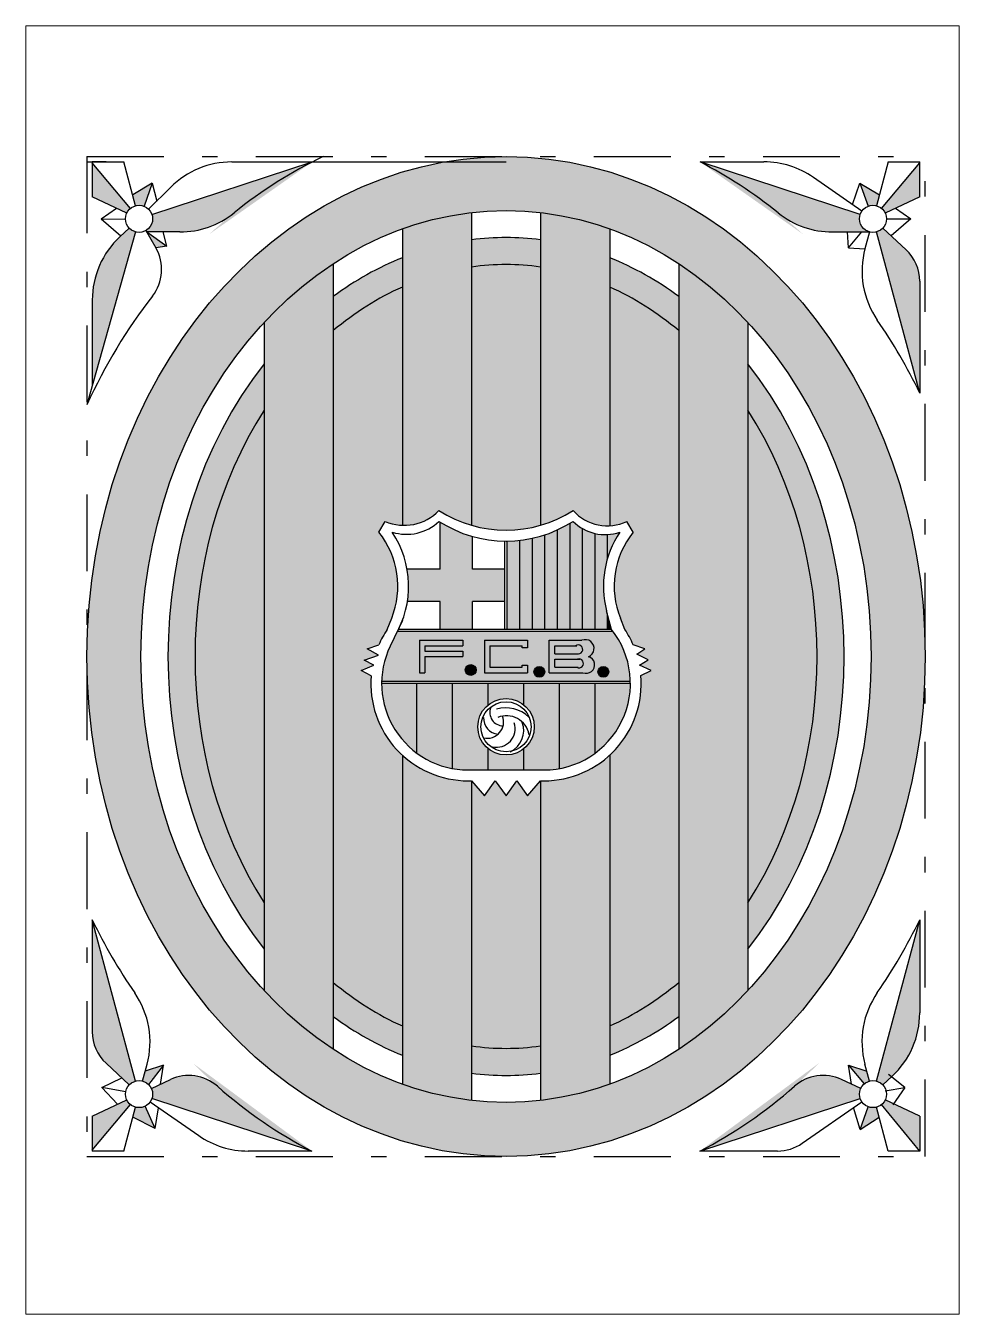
# Paper-space layout 'Layout1' of a CAD drawing. Extents: x 0.4 to 7.6, y 0.2 to 10.2.
# The model-space entities are those that its viewports show. They can reach past a viewport. Long polylines and large blocks are cut down to what shows.
import ezdxf

# ---------------------------------------------------------------- set-up
doc = ezdxf.new("R2010")
doc.units = 0
doc.header["$MEASUREMENT"] = 0
doc.linetypes.add('TRAZO_Y_PUNTO', pattern=[1, 0.5, -0.25, 0, -0.25])
doc.layers.get('0').update_dxf_attribs({"linetype": 'CONTINUOUS'})

msp = doc.modelspace()

# ---------------------------------------------------------------- hatches: boundary and pattern name
h = msp.add_hatch(color=25)
edge = h.paths.add_edge_path()
edge.add_ellipse((4.375, 5.625), major_axis=(0, 4.125), ratio=0.8181818181818182, start_angle=16.49377145818619, end_angle=28.241253245504424, ccw=False)
edge.add_ellipse((4.375, 5.625), major_axis=(0, 4.125), ratio=0.8181818181818182, start_angle=5.430429446421726, end_angle=16.49377145818619, ccw=False)
edge.add_ellipse((4.375, 5.625), major_axis=(0, 4.125), ratio=0.8181818181818182, start_angle=0, end_angle=5.430429446421726, ccw=False)
edge.add_line((4.375, 9.75), (4.375, 10.25))
edge.add_ellipse((4.375, 5.625), major_axis=(0, 4.625), ratio=0.8378378378378378, start_angle=0, end_angle=90)
edge.add_line((0.5000000000000001, 5.625), (1, 5.625))
edge.add_ellipse((4.375, 5.625), major_axis=(0, 4.125), ratio=0.8181818181818182, start_angle=41.48770066950311, end_angle=90, ccw=False)
edge.add_ellipse((4.375, 5.625), major_axis=(0, 4.125), ratio=0.8181818181818182, start_angle=28.241253245504424, end_angle=41.48770066950311, ccw=False)
h = msp.add_hatch(color=25)
edge = h.paths.add_edge_path()
edge.add_ellipse((4.375, 5.625), major_axis=(0, 4.625), ratio=0.8378378378378378, start_angle=270, end_angle=360)
edge.add_line((4.374999999999999, 10.25), (4.374999999999999, 9.75))
edge.add_ellipse((4.375, 5.625), major_axis=(0, 4.125), ratio=0.8181818181818182, start_angle=354.56957055357833, end_angle=360, ccw=False)
edge.add_ellipse((4.375, 5.625), major_axis=(0, 4.125), ratio=0.8181818181818182, start_angle=343.50622854181387, end_angle=354.56957055357833, ccw=False)
edge.add_ellipse((4.375, 5.625), major_axis=(0, 4.125), ratio=0.8181818181818182, start_angle=331.7587467544956, end_angle=343.50622854181387, ccw=False)
edge.add_ellipse((4.375, 5.625), major_axis=(0, 4.125), ratio=0.8181818181818182, start_angle=318.51229933049694, end_angle=331.7587467544956, ccw=False)
edge.add_ellipse((4.375, 5.625), major_axis=(0, 4.125), ratio=0.8181818181818182, start_angle=270, end_angle=318.51229933049694, ccw=False)
edge.add_line((7.749999999999999, 5.624999999999999), (8.25, 5.624999999999999))
for color, points in [(25, [(0.55, 10.19032258064516), (0.5500000000000002, 9.875922643413869), (0.8696067016269089, 9.72659920057633, -0.1095178116824305), (0.9025785207776086, 9.769503055845478)]), (25, [(8.2, 10.19032258064516), (7.847404802392394, 9.769483151242536, -0.1095178116832376), (7.880376621543395, 9.72657929597313), (8.2, 9.87591053039205)]), (25, [(1.102563053768196, 10.00258041297327), (0.9234922425046754, 9.895894979990148), (0.9505930899631596, 9.79445266107426, -0.1625330876784795), (1.02961989111743, 9.789610982308501)]), (25, [(7.826491080665646, 9.895875075386996), (7.647420269402875, 10.00256050836992), (7.724374801650768, 9.791129668693394, -0.1537251107334213), (7.799390233207151, 9.794432756471066)]), (25, [(0.9490736251722257, 9.553339539507533, -0.1373797343147735), (0.8914830252580204, 9.58838864735282), (0.8040841705894992, 9.506799259721024, 0.2078588933072304), (0.5499999999999999, 8.922012198305465), (0.55, 8.131654716676143)]), (25, [(1.052968834870614, 9.55204095319346), (1.137926049800001, 9.404638633977168), (1.238494571327037, 9.419912756788388)]), (25, [(8.072958871260836, 9.388163518223955), (7.858500018857693, 9.588368443826303, -0.1402401674130299), (7.799556239653753, 9.552947897498631), (8.2, 8.06225230408542), (8.2, 9.095770880491731, 0.2078580401033039)]), (1, [(4.365, 6.433714140363453), (4.065, 6.433714140363454), (4.065, 6.735195095287521, -0.07213767411446004), (3.765, 6.868622752374457), (3.765, 6.433714140363453), (3.460894926979882, 6.433714140363453, -0.08392432069317256), (3.463840990203964, 6.133714140363453), (3.765, 6.133714140363453), (3.765000000000001, 5.874999999999999), (4.065, 5.874999999999999), (4.065000000000001, 6.133714140363452), (4.365, 6.133714140363453)]), (1, [(4.847800000000001, 6.794677434643447, -0.02716357219998277), (4.732100000000001, 6.749558045729196), (4.732100000000002, 5.875), (4.847800000000001, 5.875)]), (1, [(5.079200000000002, 6.810234814853994, -0.063377049393176), (4.994999999999998, 6.875, -0.0081098406675597), (4.963500000000002, 6.855397225841547), (4.963500000000001, 5.875), (5.079200000000002, 5.875000000000001)]), (1, [(4.616400000000001, 6.718148741918506, -0.0256384535404622), (4.5007, 6.699312607767391), (4.5007, 5.874999999999999), (4.616400000000001, 5.875)]), (1, [(5.310600000000003, 6.753143179624304, -0.06938514154408727), (5.194900000000002, 6.763963721183536), (5.194900000000002, 5.874999999999999), (5.310600000000003, 5.875), (5.310600000000004, 6.023219008704042), (5.304481040761338, 6.046533937736831, -0.1355364758776534), (5.310600000000004, 6.525624499999514)]), (2, [(5.310600000000004, 6.023219008704043), (5.310600000000002, 5.874999999999999), (5.349499799839839, 5.875000000000001)]), (5, [(3.975, 5.675000000000001), (3.624999999999999, 5.675000000000001), (3.624999999999999, 5.725000000000001), (3.975000000000001, 5.725000000000001), (3.974999999999999, 5.775), (3.574999999999999, 5.775), (3.575, 5.475), (3.625, 5.474999999999999), (3.624999999999999, 5.625000000000001), (3.975, 5.625000000000001)]), (5, [(4.574999999999999, 5.775), (4.175, 5.775), (4.175, 5.475), (4.575, 5.475), (4.575, 5.544999999999998), (4.525, 5.544999999999999), (4.525, 5.524999999999999), (4.225, 5.524999999999999), (4.225, 5.725000000000001), (4.525, 5.725000000000001), (4.525, 5.705000000000002), (4.574999999999999, 5.704999999999999)]), (5, [(3.998348496941117, 5.500013587697651, 1), (4.098348496941116, 5.500013587697651, 1)]), (5, [(4.633004819462951, 5.482845284506531, 1), (4.733004819462951, 5.482845284506531, 1)]), (5, [(5.224778944716502, 5.482845284506531, 1), (5.324778944716502, 5.482845284506531, 1)]), (5, [(3.550000000000001, 5.374999999999999), (3.225000000000001, 5.375, 0.2381249095803421), (3.55, 4.731280340520813)]), (242, [(3.880000000000001, 5.375), (3.550000000000001, 5.375000000000001), (3.55, 4.731280340520814, 0.1138516138900639), (3.88, 4.588250357483399)]), (5, [(4.210000000000001, 5.375), (3.880000000000002, 5.375), (3.88, 4.588250357483399, 0.04559589716496069), (4.025, 4.575), (4.21, 4.575000000000001), (4.210000000000001, 4.772513595662728, -0.2254718746734007), (4.113799418183197, 4.975, -0.2254718746734007), (4.210000000000001, 5.177486404337271)]), (242, [(4.540000000000001, 5.375), (4.210000000000002, 5.375), (4.210000000000001, 5.177486404337271, -0.3558434998759569), (4.540000000000001, 5.177486404337269)]), (5, [(4.870000000000001, 5.375), (4.540000000000001, 5.375), (4.540000000000001, 5.177486404337269, -0.225471874673398), (4.636200581816803, 4.975, -0.225471874673398), (4.540000000000001, 4.77251359566273), (4.54, 4.574999999999999), (4.725000000000003, 4.575, 0.04559589716495958), (4.87, 4.588250357483399)]), (242, [(5.200000000000002, 5.374999999999999), (4.870000000000002, 5.375), (4.87, 4.588250357483399, 0.1138516138900639), (5.2, 4.731280340520814)]), (5, [(5.524999999999999, 5.375), (5.200000000000001, 5.374999999999999), (5.2, 4.731280340520814, 0.2381249095803418)]), (242, [(4.540000000000001, 4.77251359566273, -0.3558434998759569), (4.210000000000001, 4.772513595662728), (4.21, 4.575), (4.54, 4.575)]), (25, [(0.5499999999999999, 3.187747695914587), (0.5500000000000002, 2.154229119508436, 0.2078580401034898), (0.6770411287393684, 1.861836481776017), (0.8914999811425255, 1.661631556173933, -0.1402401674128198), (0.9504437603464575, 1.697052102501426)]), (25, [(8.2, 2.327987801694866), (8.199999999999998, 3.19032554521744), (7.799523063392462, 1.697045578838562, -0.1403462685440103), (7.858516974741892, 1.661611352647274), (7.945915829411058, 1.74320074027983, 0.2078588933069808)]), (25, [(7.541895413237247, 1.845157087426514), (7.686866513569493, 1.672127064449314, -0.1095178116832346), (7.734881082754739, 1.697076669677846), (7.710050410651749, 1.790021399993978)]), (25, [(0.9025951976076099, 1.480516848757465, -0.1095178116832802), (0.8696233784565984, 1.523420704026889), (0.55, 1.37408946960797), (0.55, 1.059677419354839)]), (25, [(7.799406910036842, 1.45554733892574, -0.1537251107342366), (7.724391478480085, 1.458850426703556), (7.647940229302975, 1.248802345900342), (7.823615032686476, 1.364932899582429)]), (25, [(8.2, 1.374077356586533), (7.880393298373246, 1.523400799424, -0.1095178116839521), (7.847421479222096, 1.480496944154274), (8.2, 1.059677419354841)])]:
    msp.add_hatch(color=color).paths.add_polyline_path(points)
h = msp.add_hatch(color=25)
edge = h.paths.add_edge_path()
edge.add_ellipse((4.375, 5.625), major_axis=(0.005387442777276874, 5.015394835815847), ratio=0.8724716828599531, start_angle=384.2437887957342, end_angle=395.14297604930897, ccw=False)
edge.add_line((2.583125384435256, 10.2), (1.101598762254844, 9.712741257636697))
edge.add_arc((0.9828560036042062, 9.673687995698206), 0.125, 0, 18.205499255972825, ccw=False)
edge.add_arc((0.9828560036042062, 9.673687995698206), 0.125, -60.04245106946962, 0, ccw=False)
edge.add_line((1.045275780495623, 9.565388543008796), (1.052968834870613, 9.552040953193464))
edge.add_line((1.052968834870613, 9.552040953193464), (1.358944463019401, 9.552040953193462))
edge.add_arc((1.358944463019412, 10.35204095319346), 0.8000000000000007, 269.9999999999992, 308.8359493337002)
h = msp.add_hatch(color=25)
edge = h.paths.add_edge_path()
edge.add_ellipse((4.375, 5.625), major_axis=(0.005387442777276874, 5.015394835815847), ratio=0.8724716828599531, start_angle=324.9661222994188, end_angle=335.86360554173336, ccw=False)
edge.add_arc((7.393160908707938, 10.35204095319346), 0.7999999999999996, 231.1542589943299, 270.0000000000475)
edge.add_line((7.393160908708602, 9.552040953193462), (7.734633991867082, 9.552040953193462))
edge.add_line((7.734633991867082, 9.552040953193462), (7.734864405925047, 9.552903425718961))
edge.add_arc((7.767127319566093, 9.673668091095015), 0.125, 180, 255.0424510691738, ccw=False)
edge.add_arc((7.767127319566093, 9.673668091095013), 0.125, 161.7687062863936, 179.9999999999992, ccw=False)
edge.add_line((7.648402154656953, 9.712774806851998), (6.169221653677092, 10.2))
h = msp.add_hatch(color=1)
edge = h.paths.add_edge_path()
edge.add_ellipse((4.375, 5.625), major_axis=(0, 4.125), ratio=0.8181818181818182, start_angle=28.24125324550446, end_angle=41.4877006695031)
edge.add_line((2.139200000000001, 8.715029019321163), (2.139200000000001, 2.534970980678835))
edge.add_ellipse((4.375, 5.625), major_axis=(0, 4.125), ratio=0.8181818181818182, start_angle=138.5122993304969, end_angle=151.7587467544955)
edge.add_line((2.778, 1.991027687855602), (2.778, 9.258972312144397))
edge = h.paths.add_edge_path()
edge.add_ellipse((4.375, 5.625), major_axis=(0, 4.125), ratio=0.8181818181818182, start_angle=5.430429446421661, end_angle=16.49377145818617)
edge.add_line((3.4168, 9.580258741922652), (3.4168, 6.838730131005805))
edge.add_arc((3.434047607413243, 7.28373839452202), 0.4453423790289871, 267.7804440663797, 316.1112165041201)
edge.add_arc((4.375000000000052, 7.945938791900781), 1.152007872203001, 237.4394387742175, 253.9035544041821)
edge.add_line((4.0556, 6.839093826416612), (4.0556, 9.73148635582992))
edge = h.paths.add_edge_path()
edge.add_ellipse((4.375, 5.625), major_axis=(0, 4.125), ratio=0.8181818181818182, start_angle=343.5062285418138, end_angle=354.5695705535783)
edge.add_line((4.6944, 9.73148635582992), (4.6944, 6.839093826416582))
edge.add_arc((4.375000000000054, 7.945938791900783), 1.152007872203002, 286.0964455958124, 302.5605612257785)
edge.add_arc((5.310576234266605, 7.256977750745994), 0.423201856741745, 221.7818363760645, 273.0644111646424)
edge.add_line((5.333199999999999, 6.834381043738354), (5.3332, 9.580258741922654))
edge = h.paths.add_edge_path()
edge.add_ellipse((4.375, 5.625), major_axis=(0, 4.125), ratio=0.8181818181818182, start_angle=318.5122993304969, end_angle=331.7587467544956)
edge.add_line((5.972, 9.258972312144397), (5.972, 1.991027687855603))
edge.add_ellipse((4.375, 5.625), major_axis=(0, 4.125), ratio=0.8181818181818182, start_angle=208.2412532455045, end_angle=221.4877006695031)
edge.add_line((6.610799999999999, 2.534970980678835), (6.610799999999999, 8.715029019321163))
edge = h.paths.add_edge_path()
edge.add_arc((4.725, 5.375), 0.9000000000000001, 270, 312.5145782749692, ccw=False)
edge.add_line((4.725, 4.475), (4.694400000000001, 4.474999999999999))
edge.add_line((4.694400000000001, 4.474999999999999), (4.6944, 1.518513644170081))
edge.add_ellipse((4.375, 5.625), major_axis=(0, 4.125), ratio=0.8181818181818182, start_angle=185.4304294464216, end_angle=196.4937714581862)
edge.add_line((5.3332, 1.669741258077348), (5.3332, 4.711605125132851))
edge = h.paths.add_edge_path()
edge.add_line((4.055600000000001, 4.474999999999999), (4.024999999999975, 4.475))
edge.add_arc((4.025, 5.375), 0.9000000000000001, 227.4854217250308, 269.99999999999835, ccw=False)
edge.add_line((3.4168, 4.711605125132851), (3.4168, 1.669741258077349))
edge.add_ellipse((4.375, 5.625), major_axis=(0, 4.125), ratio=0.8181818181818182, start_angle=163.5062285418139, end_angle=174.5695705535784)
edge.add_line((4.055600000000001, 1.518513644170082), (4.055600000000001, 4.474999999999999))
h = msp.add_hatch(color=25)
edge = h.paths.add_edge_path()
edge.add_ellipse((4.375, 5.625), major_axis=(0, 3.875), ratio=0.8064516129032258, start_angle=360, end_angle=365.8663311741338)
edge.add_line((4.0556, 9.479706816978952), (4.0556, 9.227560228619607))
edge.add_ellipse((4.375, 5.625), major_axis=(0, 3.625), ratio=0.7931034482758621, start_angle=360, end_angle=366.37847895872864, ccw=False)
edge.add_line((4.375, 9.25), (4.375, 9.5))
h = msp.add_hatch(color=25)
edge = h.paths.add_edge_path()
edge.add_ellipse((4.375, 5.625), major_axis=(0, 3.875), ratio=0.8064516129032258, start_angle=354.1336688258662, end_angle=360)
edge.add_line((4.374999999999999, 9.5), (4.374999999999999, 9.25))
edge.add_ellipse((4.375, 5.625), major_axis=(0, 3.625), ratio=0.7931034482758621, start_angle=353.62152104127136, end_angle=360, ccw=False)
edge.add_line((4.694400000000001, 9.227560228619607), (4.6944, 9.47970681697895))
h = msp.add_hatch(color=25)
edge = h.paths.add_edge_path()
edge.add_ellipse((4.375, 5.625), major_axis=(0, 3.875), ratio=0.8064516129032258, start_angle=377.8558943451046, end_angle=390.7331284779593)
edge.add_line((2.778, 8.955783109360318), (2.778, 8.639300088045973))
edge.add_ellipse((4.375, 5.625), major_axis=(0, 3.625), ratio=0.7931034482758621, start_angle=379.4684022774853, end_angle=393.74366252086827, ccw=False)
edge.add_line((3.4168, 9.042742209044711), (3.4168, 9.313344046286355))
h = msp.add_hatch(color=25)
edge = h.paths.add_edge_path()
edge.add_ellipse((4.375, 5.625), major_axis=(0, 3.875), ratio=0.8064516129032258, start_angle=329.2668715220407, end_angle=342.1441056548953)
edge.add_line((5.333199999999999, 9.313344046286353), (5.333199999999999, 9.042742209044711))
edge.add_ellipse((4.375, 5.625), major_axis=(0, 3.625), ratio=0.7931034482758621, start_angle=326.25633747913173, end_angle=340.5315977225147, ccw=False)
edge.add_line((5.972, 8.639300088045971), (5.971999999999999, 8.955783109360318))
h = msp.add_hatch(color=2)
edge = h.paths.add_edge_path()
edge.add_ellipse((4.375, 5.625), major_axis=(0, 3.625), ratio=0.7931034482758621, start_angle=411.0476954462221, end_angle=488.9523045537779)
edge.add_line((2.139200000000001, 3.346059491615424), (2.139200000000001, 7.903940508384578))
edge = h.paths.add_edge_path()
edge.add_ellipse((4.375, 5.625), major_axis=(0, 3.625), ratio=0.7931034482758621, start_angle=379.4684022774854, end_angle=393.7436625208683)
edge.add_line((2.778, 8.639300088045973), (2.778, 2.610699911954029))
edge.add_ellipse((4.375, 5.625), major_axis=(0, 3.625), ratio=0.7931034482758621, start_angle=506.2563374791317, end_angle=520.5315977225147)
edge.add_line((3.4168, 2.207257790955289), (3.4168, 4.711605125132851))
edge.add_arc((4.025, 5.375), 0.9000000000000004, 175.4003554424329, 227.4854217250308, ccw=False)
edge.add_line((3.127898561633856, 5.447173466602318), (3.034328911344787, 5.494999999999998))
edge.add_line((3.034328911344787, 5.494999999999998), (3.153440252541258, 5.544283110903357))
edge.add_line((3.153440252541258, 5.544283110903357), (3.064343210557437, 5.591601628416877))
edge.add_line((3.064343210557437, 5.591601628416877), (3.195261310217035, 5.637100212499573))
edge.add_line((3.195261310217035, 5.637100212499573), (3.091617803857417, 5.695338385778506))
edge.add_line((3.091617803857417, 5.695338385778506), (3.198618036457567, 5.731500841979024))
edge.add_arc((4.025000000000001, 5.375), 0.9000000000000009, 146.2510114041115, 156.6646523735263, ccw=False)
edge.add_line((3.276668522645212, 5.875), (3.317886126150345, 5.978149526573842))
edge.add_arc((2.575, 6.275), 0.8, 338.2188041492808, 398.6821874534903)
edge.add_line((3.199499799839833, 6.775000000000009), (3.25723482675879, 6.875))
edge.add_arc((3.434047607413243, 7.28373839452202), 0.4453423790289872, 246.6075705932198, 267.7804440663797)
edge.add_line((3.4168, 6.838730131005805), (3.416800000000001, 9.042742209044711))
edge = h.paths.add_edge_path()
edge.add_ellipse((4.375, 5.625), major_axis=(0, 3.625), ratio=0.7931034482758621, start_angle=353.6215210412714, end_angle=366.3784789587286)
edge.add_line((4.0556, 9.227560228619607), (4.0556, 6.839093826416612))
edge.add_arc((4.375000000000051, 7.945938791900782), 1.152007872203001, 253.9035544041822, 286.0964455958126)
edge.add_line((4.6944, 6.839093826416582), (4.694400000000001, 9.227560228619607))
edge = h.paths.add_edge_path()
edge.add_ellipse((4.375, 5.625), major_axis=(0, 3.625), ratio=0.7931034482758621, start_angle=326.2563374791317, end_angle=340.5315977225147)
edge.add_line((5.333199999999999, 9.042742209044713), (5.333199999999999, 6.834381043738354))
edge.add_arc((5.310576234266606, 7.256977750745994), 0.4232018567417453, 273.0644111646423, 295.4993765266028)
edge.add_line((5.49276517324121, 6.875), (5.550500200160167, 6.775000000000009))
edge.add_arc((6.175, 6.275), 0.8000000000000002, 141.3178125465097, 201.7811958507189)
edge.add_line((5.432113873849653, 5.978149526573847), (5.473331477354787, 5.875000000000002))
edge.add_arc((4.725000000000001, 5.374999999999996), 0.9000000000000002, 23.452842854279993, 33.74898859588899, ccw=False)
edge.add_line((5.55064915782996, 5.733194734990171), (5.65983977895048, 5.694999999999998))
edge.add_line((5.65983977895048, 5.694999999999998), (5.58354528127525, 5.644999999999998))
edge.add_line((5.58354528127525, 5.644999999999998), (5.688980227442579, 5.595))
edge.add_line((5.688980227442579, 5.595), (5.608798619596118, 5.544999999999999))
edge.add_line((5.608798619596118, 5.544999999999999), (5.718120675934677, 5.494999999999999))
edge.add_line((5.718120675934677, 5.494999999999999), (5.621913715894045, 5.449470035860989))
edge.add_arc((4.725, 5.375), 0.9000000000000002, -47.485421725030676, 4.746336355228095, ccw=False)
edge.add_line((5.3332, 4.711605125132851), (5.333200000000001, 2.207257790955289))
edge.add_ellipse((4.375, 5.625), major_axis=(0, 3.625), ratio=0.7931034482758621, start_angle=559.4684022774853, end_angle=573.7436625208684)
edge.add_line((5.972, 2.610699911954028), (5.972, 8.639300088045973))
edge = h.paths.add_edge_path()
edge.add_ellipse((4.375, 5.625), major_axis=(0, 3.625), ratio=0.7931034482758621, start_angle=591.0476954462222, end_angle=668.9523045537779)
edge.add_line((6.6108, 7.903940508384578), (6.6108, 3.346059491615427))
edge = h.paths.add_edge_path()
edge.add_line((4.694400000000001, 4.474999999999998), (4.574999999999998, 4.335203347385182))
edge.add_line((4.574999999999998, 4.335203347385182), (4.475000000000001, 4.475))
edge.add_line((4.475000000000001, 4.475), (4.375, 4.335203347385182))
edge.add_line((4.375, 4.335203347385182), (4.275, 4.475000000000001))
edge.add_line((4.275, 4.475000000000001), (4.175000000000001, 4.335203347385182))
edge.add_line((4.175000000000001, 4.335203347385182), (4.055600000000002, 4.475000000000001))
edge.add_line((4.055600000000002, 4.475000000000001), (4.055600000000001, 2.022439771380392))
edge.add_ellipse((4.375, 5.625), major_axis=(0, 3.625), ratio=0.7931034482758621, start_angle=533.6215210412713, end_angle=546.3784789587286)
edge.add_line((4.694400000000001, 2.022439771380392), (4.694400000000001, 4.474999999999998))
h = msp.add_hatch(color=25)
edge = h.paths.add_edge_path()
edge.add_ellipse((4.375, 5.625), major_axis=(0, 3.625), ratio=0.7931034482758621, start_angle=411.0476954462222, end_angle=450, ccw=False)
edge.add_line((2.139200000000001, 7.903940508384576), (2.1392, 8.332298948829996))
edge.add_ellipse((4.375, 5.625), major_axis=(0, 3.875), ratio=0.8064516129032258, start_angle=405.6805824875309, end_angle=450)
edge.add_line((1.25, 5.625), (1.5, 5.625))
h = msp.add_hatch(color=25)
edge = h.paths.add_edge_path()
edge.add_ellipse((4.375, 5.625), major_axis=(0, 3.875), ratio=0.8064516129032258, start_angle=630, end_angle=674.3194175124693)
edge.add_line((6.610799999999998, 8.332298948829996), (6.610799999999998, 7.903940508384575))
edge.add_ellipse((4.375, 5.625), major_axis=(0, 3.625), ratio=0.7931034482758621, start_angle=630, end_angle=668.9523045537778, ccw=False)
edge.add_line((7.250000000000001, 5.625000000000001), (7.499999999999998, 5.625000000000001))
h = msp.add_hatch(color=2)
h.paths.add_polyline_path([(4.5007, 6.699312607767391, -0.02534967991434589), (4.385, 6.692428280726908), (4.385, 5.874999999999999), (4.5007, 5.874999999999999)])
h.paths.add_polyline_path([(4.732100000000001, 6.749558045729195, -0.02622197746153974), (4.616400000000001, 6.718148741918506), (4.616400000000001, 5.875), (4.732100000000001, 5.874999999999999)])
h.paths.add_polyline_path([(4.963500000000002, 6.855397225841547, -0.02858295675783038), (4.847800000000001, 6.794677434643447), (4.847800000000002, 5.875), (4.963500000000002, 5.875000000000001)])
h.paths.add_polyline_path([(5.194900000000002, 6.763963721183536, -0.07445745258367321), (5.079200000000002, 6.810234814853994), (5.079200000000002, 5.875), (5.194900000000003, 5.875)])
h.paths.add_polyline_path([(5.426668522645212, 6.775, -0.07053306478926467), (5.310600000000003, 6.753143179624304), (5.310600000000004, 6.525624499999514, -0.076857929285696)])
h = msp.add_hatch(color=51)
h.paths.add_polyline_path([(5.364999999999999, 5.855), (3.370989949685296, 5.855, -0.01200754027304613), (3.349908137010802, 5.817269315869639), (3.303799248441551, 5.721221715020201, 0.1060368801386565), (3.225250039074712, 5.395), (5.524749960925288, 5.395, 0.1558688213327903)])
h.paths.add_polyline_path([(3.575, 5.775), (3.975, 5.775), (3.975, 5.725000000000001), (3.624999999999999, 5.725000000000001), (3.624999999999999, 5.675000000000001), (3.975000000000001, 5.675000000000001), (3.975, 5.625000000000001), (3.624999999999999, 5.625000000000001), (3.625, 5.475), (3.574999999999999, 5.475)], flags=16)
h.paths.add_polyline_path([(4.098348496941116, 5.500013587697651, -1), (3.998348496941117, 5.500013587697651, -1)], flags=16)
h.paths.add_polyline_path([(4.175, 5.775), (4.575000000000001, 5.775), (4.575000000000001, 5.705000000000002), (4.525, 5.705000000000002), (4.525, 5.725000000000001), (4.225, 5.725000000000001), (4.225, 5.524999999999999), (4.525, 5.524999999999999), (4.525, 5.544999999999999), (4.575, 5.544999999999998), (4.575, 5.475), (4.175, 5.475)], flags=16)
h.paths.add_polyline_path([(4.733004819462951, 5.482845284506531, -1), (4.633004819462951, 5.482845284506531, -1)], flags=16)
h.paths.add_polyline_path([(4.774999999999999, 5.774999999999999), (5.076580018126172, 5.775, -1.004234908557051), (5.13747324780542, 5.62315885261471, -1.064113866870531), (5.085265865670803, 5.475), (4.775, 5.475)], flags=16)
h.paths.add_polyline_path([(4.825, 5.725000000000001), (5.017768916647446, 5.725000000000001, -1.580215053014284), (5.030738475794585, 5.65), (4.825, 5.650000000000001)], flags=0)
h.paths.add_polyline_path([(4.824999999999984, 5.599999999999999), (5.037066255633628, 5.6, -1.507732240624208), (5.030091823207607, 5.524999999999999), (4.825000000000001, 5.524999999999999)], flags=0)
h.paths.add_polyline_path([(5.324778944716502, 5.482845284506531, -1), (5.224778944716502, 5.482845284506531, -1)], flags=16)
h = msp.add_hatch(color=5)
h.paths.add_polyline_path([(5.076580018126172, 5.775), (4.775, 5.775), (4.775, 5.474999999999999), (5.085265865670803, 5.475, 1.064113866870531), (5.13747324780542, 5.62315885261471, 1.004234908557051)])
h.paths.add_polyline_path([(5.030738475794585, 5.65), (4.825, 5.650000000000001), (4.824999999999999, 5.725000000000001), (5.017768916647446, 5.725000000000001, -1.580215053014284)], flags=16)
h.paths.add_polyline_path([(5.030091823207607, 5.524999999999999), (4.825000000000001, 5.524999999999999), (4.825000000000001, 5.6), (5.037066255633628, 5.6, -1.507732240624208)], flags=16)
h = msp.add_hatch(color=25)
edge = h.paths.add_edge_path()
edge.add_ellipse((4.375, 5.625), major_axis=(0, 4.125), ratio=0.8181818181818182, start_angle=138.5122993304969, end_angle=151.7587467544955, ccw=False)
edge.add_ellipse((4.375, 5.625), major_axis=(0, 4.125), ratio=0.8181818181818182, start_angle=90, end_angle=138.5122993304969, ccw=False)
edge.add_line((1, 5.624999999999999), (0.5, 5.625))
edge.add_ellipse((4.375, 5.625), major_axis=(0, 4.625), ratio=0.8378378378378378, start_angle=90, end_angle=180)
edge.add_line((4.375, 1), (4.374999999999999, 1.5))
edge.add_ellipse((4.375, 5.625), major_axis=(0, 4.125), ratio=0.8181818181818182, start_angle=174.5695705535784, end_angle=180, ccw=False)
edge.add_ellipse((4.375, 5.625), major_axis=(0, 4.125), ratio=0.8181818181818182, start_angle=163.5062285418139, end_angle=174.5695705535784, ccw=False)
edge.add_ellipse((4.375, 5.625), major_axis=(0, 4.125), ratio=0.8181818181818182, start_angle=151.7587467544955, end_angle=163.5062285418139, ccw=False)
h = msp.add_hatch(color=25)
edge = h.paths.add_edge_path()
edge.add_ellipse((4.375, 5.625), major_axis=(0, 3.625), ratio=0.7931034482758621, start_angle=450, end_angle=488.95230455377794, ccw=False)
edge.add_line((1.5, 5.625), (1.25, 5.625000000000001))
edge.add_ellipse((4.375, 5.625), major_axis=(0, 3.875), ratio=0.8064516129032258, start_angle=450, end_angle=494.3194175124692)
edge.add_line((2.139200000000001, 2.917701051170004), (2.139200000000001, 3.346059491615424))
h = msp.add_hatch(color=25)
edge = h.paths.add_edge_path()
edge.add_ellipse((4.375, 5.625), major_axis=(0, 4.625), ratio=0.8378378378378378, start_angle=180, end_angle=270)
edge.add_line((8.25, 5.625000000000001), (7.75, 5.625))
edge.add_ellipse((4.375, 5.625), major_axis=(0, 4.125), ratio=0.8181818181818182, start_angle=221.4877006695031, end_angle=270, ccw=False)
edge.add_ellipse((4.375, 5.625), major_axis=(0, 4.125), ratio=0.8181818181818182, start_angle=208.2412532455045, end_angle=221.4877006695031, ccw=False)
edge.add_ellipse((4.375, 5.625), major_axis=(0, 4.125), ratio=0.8181818181818182, start_angle=196.4937714581862, end_angle=208.2412532455045, ccw=False)
edge.add_ellipse((4.375, 5.625), major_axis=(0, 4.125), ratio=0.8181818181818182, start_angle=185.4304294464216, end_angle=196.4937714581862, ccw=False)
edge.add_ellipse((4.375, 5.625), major_axis=(0, 4.125), ratio=0.8181818181818182, start_angle=180, end_angle=185.4304294464216, ccw=False)
edge.add_line((4.375, 1.5), (4.374999999999999, 1))
h = msp.add_hatch(color=25)
edge = h.paths.add_edge_path()
edge.add_ellipse((4.375, 5.625), major_axis=(0, 3.875), ratio=0.8064516129032258, start_angle=585.680582487531, end_angle=630)
edge.add_line((7.500000000000001, 5.625000000000001), (7.25, 5.625000000000001))
edge.add_ellipse((4.375, 5.625), major_axis=(0, 3.625), ratio=0.7931034482758621, start_angle=591.0476954462221, end_angle=630, ccw=False)
edge.add_line((6.610799999999998, 3.346059491615425), (6.610799999999998, 2.917701051170004))
h = msp.add_hatch(color=25)
edge = h.paths.add_edge_path()
edge.add_ellipse((4.375, 5.625), major_axis=(0, 3.625), ratio=0.7931034482758621, start_angle=506.25633747913173, end_angle=520.5315977225146, ccw=False)
edge.add_line((2.778, 2.610699911954029), (2.778, 2.294216890639678))
edge.add_ellipse((4.375, 5.625), major_axis=(0, 3.875), ratio=0.8064516129032258, start_angle=509.2668715220407, end_angle=522.1441056548954)
edge.add_line((3.4168, 1.936655953713645), (3.416800000000001, 2.207257790955288))
h = msp.add_hatch(color=25)
edge = h.paths.add_edge_path()
edge.add_line((5.972, 2.294216890639681), (5.971999999999999, 2.610699911954028))
edge.add_ellipse((4.375, 5.625), major_axis=(0, 3.625), ratio=0.7931034482758621, start_angle=559.4684022774853, end_angle=573.7436625208683, ccw=False)
edge.add_line((5.333199999999999, 2.207257790955289), (5.3332, 1.936655953713645))
edge.add_ellipse((4.375, 5.625), major_axis=(0, 3.875), ratio=0.8064516129032258, start_angle=557.8558943451046, end_angle=570.7331284779593)
h = msp.add_hatch(color=25)
edge = h.paths.add_edge_path()
edge.add_ellipse((4.375, 5.625), major_axis=(0, 3.625), ratio=0.7931034482758621, start_angle=533.6215210412714, end_angle=540, ccw=False)
edge.add_line((4.0556, 2.022439771380392), (4.055600000000001, 1.770293183021049))
edge.add_ellipse((4.375, 5.625), major_axis=(0, 3.875), ratio=0.8064516129032258, start_angle=534.1336688258662, end_angle=540)
edge.add_line((4.375, 1.75), (4.375, 1.999999999999999))
h = msp.add_hatch(color=25)
edge = h.paths.add_edge_path()
edge.add_ellipse((4.375, 5.625), major_axis=(0, 3.625), ratio=0.7931034482758621, start_angle=540, end_angle=546.3784789587287, ccw=False)
edge.add_line((4.374999999999999, 2), (4.374999999999999, 1.75))
edge.add_ellipse((4.375, 5.625), major_axis=(0, 3.875), ratio=0.8064516129032258, start_angle=540, end_angle=545.8663311741338)
edge.add_line((4.6944, 1.770293183021048), (4.6944, 2.022439771380392))
h = msp.add_hatch(color=25)
h.paths.add_polyline_path([(1.0380885737399, 1.464188228180564, -0.181603156337601), (0.9506097667928498, 1.455567243528936), (0.9260899524256498, 1.363786097843134), (1.130789072043144, 1.25912418344216)])
h.paths.add_polyline_path([(1.207649632347547, 1.84461407731804), (1.039655408442152, 1.78887771996684), (1.015135594074953, 1.697096574281042, -0.1095178116832555), (1.063150163260209, 1.672146969052508)])
h = msp.add_hatch(color=25)
edge = h.paths.add_edge_path()
edge.add_arc((1.441883343456315, 1.34928244971508), 0.4, 48.59879516916602, 115.042451069171)
edge.add_line((1.272567487846354, 1.71168021604245), (1.096121982411205, 1.629243113783114))
edge.add_arc((0.9828726804339083, 1.576331908904987), 0.125, 0, 25.042451069178128, ccw=False)
edge.add_arc((0.9828726804339083, 1.576331908904987), 0.125, -18.231293713412924, 1.1368683772161603e-13, ccw=False)
edge.add_line((1.10159784534318, 1.537225193148404), (2.580778346323021, 1.049999999999963))
edge.add_ellipse((4.375, 5.625), major_axis=(0.005387442777276874, 5.015394835815847), ratio=0.8724716828599531, start_angle=142.4917511317944, end_angle=155.8636055417427, ccw=False)
h = msp.add_hatch(color=25)
edge = h.paths.add_edge_path()
edge.add_line((7.65389469441864, 1.629223209180225), (7.476090518986571, 1.712295095630842))
edge.add_arc((7.30677466337661, 1.349897329303472), 0.4000000000000004, 64.95754893082892, 131.4002596098112)
edge.add_ellipse((4.375, 5.625), major_axis=(0.005387442777276874, 5.015394835815847), ratio=0.8724716828599531, start_angle=204.2437887957435, end_angle=217.6272460184694, ccw=False)
edge.add_line((6.16687461556486, 1.050000000000038), (7.648401237745157, 1.537258742363303))
edge.add_arc((7.767143996395794, 1.576312004301795), 0.125, 180.0000000000004, 198.2054992559731, ccw=False)
edge.add_arc((7.767143996395794, 1.576312004301794), 0.125, 154.9575489306678, 179.9999999999998, ccw=False)

# ---------------------------------------------------------------- linework, layer by layer
at = {"linetype": 'TRAZO_Y_PUNTO'}
for p, q in [((0.5, 10.25), (0.5, 1)), ((0.5, 10.25), (8.25, 10.25)), ((8.25, 1), (8.25, 10.25)), ((0.5, 1), (8.25, 1))]:
    msp.add_line(p, q, dxfattribs=at)
at = {"color": 25}
for p, q in [((0.5, 10.2), (0.8422489916925577, 10.2)), ((0.6795093377765533, 10.2), (0.55, 10.2)), ((0.55, 10.2), (0.55, 9.875922643413869)), ((0.9025785207776084, 9.769503055845478), (0.5499999999999998, 10.19032258064516)), ((0.9505930899631596, 9.79445266107426), (0.8422489916925577, 10.2)), ((1.101598762254844, 9.712741257636697), (2.583125384435257, 10.2)), ((1.840538857804469, 10.2), (4.375, 10.2)), ((7.648402154656953, 9.712774806851998), (6.169221653677093, 10.2)), ((6.169221653677091, 10.2), (6.759546648975642, 10.2)), ((7.907739649096876, 10.2), (7.799390233207151, 9.794432756471066)), ((7.847404802392394, 9.769483151242536), (8.2, 10.19032258064516)), ((7.907739649096876, 10.2), (8.2, 10.2)), ((8.2, 9.87591053039205), (8.2, 10.2)), ((7.664508945289132, 9.745043641956311), (7.216350174485658, 10.05675759537414)), ((1.102563053768195, 10.00258041297327), (0.9234922425046757, 9.895894979990148)), ((1.102563053768195, 10.00258041297327), (1.02961989111743, 9.789610982308501)), ((1.071244351252522, 9.762076343346527), (1.274853432855231, 9.965685424949237)), ((1.102563053768195, 10.00258041297327), (1.145490563277116, 9.83632255537112)), ((7.578309510896865, 9.80499910467909), (7.647420269402873, 10.00256050836992)), ((7.647420269402873, 10.00256050836992), (7.826491080665646, 9.895875075386995)), ((7.647420269402873, 10.00256050836992), (7.724374801650768, 9.791129668693394)), ((0.8696067016269087, 9.72659920057633), (0.5500000000000002, 9.875922643413869)), ((8.2, 9.87591053039205), (7.880376621543395, 9.72657929597313)), ((0.6328560036042062, 9.673687995698206), (0.7744772879659785, 9.771044612673943)), ((0.6328560036042062, 9.673687995698206), (0.8147297234472345, 9.5167371947427)), ((0.6328560036042062, 9.673687995698206), (0.8578785732821427, 9.671312725167562)), ((7.892127319566093, 9.673668091095399), (8.117127319566858, 9.673668091095298)), ((8.117127319566858, 9.673668091095298), (7.935253086262891, 9.516716740119879)), ((7.975506035204897, 9.771024708071009), (8.117127319566858, 9.673668091095298)), ((0.9490736251722259, 9.553339539507533), (0.5, 7.953531591874567)), ((0.804084170589504, 9.506799259721028), (0.8914830252580206, 9.58838864735282)), ((1.045275780495623, 9.565388543008796), (1.137926049800002, 9.404638633977168)), ((1.358944463019146, 9.552040953193462), (1.052968834870613, 9.552040953193462)), ((1.052968834870613, 9.552040953193462), (1.238494571327038, 9.419912756788388)), ((1.238494571327038, 9.419912756788388), (1.205956648944879, 9.552040953193462)), ((7.393160908708836, 9.552040953193462), (7.738285694683356, 9.552040953193462)), ((7.542350367652689, 9.40538592268224), (7.533423361951448, 9.55204095319346)), ((7.542350367652689, 9.40538592268224), (7.665223501324252, 9.552040953193462)), ((7.734864405925047, 9.552903425718961), (7.693293424373647, 9.397297340903947)), ((8.2, 8.062252304085417), (7.799556239653753, 9.552947897498631)), ((8.072958871260832, 9.388163518223958), (7.858500018857693, 9.588368443826303)), ((1.238494571327038, 9.419912756788388), (1.137926049800002, 9.404638633977168)), ((7.542350367652689, 9.40538592268224), (7.693293424373647, 9.397297340903947)), ((8.2, 9.095770880491727), (8.2, 8.062252304085417)), ((0.55, 8.922012198305465), (0.55, 8.131654716676142)), ((0.55, 3.187747695914587), (0.5500000000000002, 2.154229119508436)), ((0.9504437603464575, 1.697052102501426), (0.55, 3.187747695914587)), ((7.799523063392462, 1.697045578838562), (8.2, 3.190325545217439)), ((8.2, 3.190325545217439), (8.2, 2.327987801694868)), ((0.8914999811425254, 1.661631556173933), (0.6770411287393687, 1.861836481776017)), ((1.015135594074953, 1.697096574281042), (1.056706575626274, 1.852702659095758)), ((1.207649632347547, 1.84461407731804), (1.039655408442152, 1.78887771996684)), ((1.207649632347547, 1.84461407731804), (1.069295058132503, 1.666643439912503)), ((1.182191451913948, 1.669455629490477), (1.207649632347547, 1.84461407731804)), ((7.567712471516069, 1.66948840440203), (7.541895413237245, 1.845157087426514)), ((7.541895413237245, 1.845157087426514), (7.710050410651747, 1.790021399993978)), ((7.541895413237246, 1.845157087426514), (7.686866513569493, 1.672127064449315)), ((7.734881082754739, 1.697076669677846), (7.692856124764487, 1.854382052743986)), ((0.6381899668796271, 1.637108771088413), (0.8220567296810712, 1.726459288098337)), ((1.096121982411205, 1.629243113783114), (1.272567487846424, 1.711680216042482)), ((7.65389469441864, 1.629223209180225), (7.4760905189866, 1.712295095630828)), ((7.858516974741892, 1.661611352647274), (7.945915829411059, 1.74320074027983)), ((8.062217266604392, 1.637923427040597), (7.91129371007861, 1.758770919140357)), ((0.8597717113073821, 1.598037931113352), (0.638189966879627, 1.637108771088413)), ((0.7835539089538412, 1.48320818831952), (0.6381899668796271, 1.637108771088413)), ((7.88110899877347, 1.607711533322995), (8.062217266604392, 1.637923427040597)), ((8.062217266604392, 1.637923427040597), (7.951539985175259, 1.476793419180776)), ((0.55, 1.37408946960797), (0.8696233784565984, 1.523420704026889)), ((0.5499999999999998, 1.059677419354839), (0.9025951976076099, 1.480516848757465)), ((0.8422603509031242, 1.05), (0.9506097667928498, 1.455567243528936)), ((1.130789072043144, 1.25912418344216), (1.0380885737399, 1.464188228180564)), ((1.085491054711083, 1.504956358043998), (1.533649825514228, 1.193242404626079)), ((2.580778346322909, 1.05), (1.10159784534318, 1.537225193148404)), ((1.130789072043144, 1.25912418344216), (1.16348101916173, 1.450710939389651)), ((6.166874615564743, 1.05), (7.648401237745157, 1.537258742363303)), ((7.113424478614573, 1.121621276992292), (7.664525645455885, 1.50493641988826)), ((7.647940229302975, 1.248802345900344), (7.587524417484287, 1.451378673182206)), ((7.647940229302975, 1.248802345900343), (7.724391478480085, 1.458850426703556)), ((7.907751008307444, 1.05), (7.799406910036842, 1.45554733892574)), ((8.2, 1.05), (7.846544272797373, 1.479768769907287)), ((8.2, 1.374077356586532), (7.880393298373246, 1.523400799424)), ((0.55, 1.37408946960797), (0.55, 1.05)), ((1.130789072043144, 1.25912418344216), (0.9260899524256498, 1.363786097843134)), ((7.647940229302976, 1.248802345900343), (7.823615032686477, 1.364932899582429)), ((8.2, 1.374077356586532), (8.2, 1.05)), ((0.8422603509031243, 1.05), (0.5499999999999998, 1.05)), ((2.580778346322909, 1.05), (1.990453351024556, 1.05)), ((6.88502260849126, 1.05), (6.166874615565568, 1.05)), ((8.2, 1.05), (7.907751008307444, 1.05))]:
    msp.add_line(p, q, dxfattribs=at)
at = {"color": 1}
for p, q in [((4.0556, 9.731486355829919), (4.0556, 6.839093826416612)), ((4.6944, 9.731486355829919), (4.6944, 6.839093826416581)), ((3.4168, 9.580258741922652), (3.4168, 6.838730131005805)), ((5.3332, 9.580258741922652), (5.333199999999999, 6.834381043738353)), ((2.778, 9.2589723121444), (2.778, 1.991027687855603)), ((5.972, 9.2589723121444), (5.972, 1.991027687855603)), ((2.139200000000001, 8.715029019321165), (2.139200000000001, 2.534970980678835)), ((6.610799999999999, 8.715029019321165), (6.610799999999999, 2.534970980678836)), ((4.847800000000001, 6.794677434643544), (4.847800000000001, 5.875)), ((4.963500000000002, 6.855397225841669), (4.963500000000002, 5.875)), ((5.079200000000002, 6.81023481485395), (5.079200000000002, 5.875)), ((4.5007, 6.699312607767417), (4.5007, 5.875)), ((4.616400000000001, 6.718148741918556), (4.616400000000001, 5.875)), ((4.732100000000001, 6.749558045729269), (4.732100000000001, 5.875)), ((5.194900000000002, 6.763963721183515), (5.194900000000002, 5.875)), ((5.310600000000003, 6.753143179624307), (5.310600000000004, 6.525624499999513)), ((5.310600000000004, 6.023219008704047), (5.310600000000003, 5.875)), ((3.4168, 4.711605125132851), (3.4168, 1.669741258077349)), ((5.3332, 4.711605125132851), (5.3332, 1.669741258077349)), ((4.055600000000001, 4.475000000000001), (4.0556, 1.518513644170083)), ((4.694400000000001, 4.475000000000001), (4.6944, 1.518513644170083))]:
    msp.add_line(p, q, dxfattribs=at)
at = {"color": 0}
for p, q in [((3.199499799839828, 6.775), (3.25723482675879, 6.875)), ((3.765, 6.433714140363453), (3.765, 6.868622752374331)), ((5.550500200160172, 6.775), (5.49276517324121, 6.875)), ((4.065, 6.433714140363453), (4.065, 6.735195095287456)), ((4.365, 5.875), (4.365, 6.692428280726906)), ((4.385, 5.875), (4.385, 6.69242828072691)), ((3.765, 6.433714140363453), (3.460894926979882, 6.433714140363453)), ((4.365, 6.433714140363453), (4.065, 6.433714140363453)), ((3.765, 6.133714140363453), (3.463840990203964, 6.133714140363453)), ((3.765, 5.875), (3.765, 6.133714140363453)), ((4.065, 5.875), (4.065000000000001, 6.133714140363453)), ((4.365, 6.133714140363453), (4.065000000000001, 6.133714140363453)), ((3.276668522645212, 5.875), (3.317886126150345, 5.978149526573842)), ((5.349499799839839, 5.875), (5.304481040761343, 6.046533937736815)), ((5.473331477354788, 5.875), (5.432113873849654, 5.978149526573845)), ((5.432113873849654, 5.978149526573845), (5.432113873849654, 5.978149526573845)), ((3.416800000000001, 5.956609108170477), (3.303799248441551, 5.7212217150202)), ((5.364999999999999, 5.855), (3.368021238169212, 5.855)), ((5.349499799839839, 5.875), (3.377622495912553, 5.875)), ((5.524999999999999, 5.375), (3.225000000000001, 5.375)), ((5.524749960925288, 5.395), (3.225250039074712, 5.395)), ((4.025, 4.575), (4.725, 4.575)), ((4.025, 4.475), (4.055600000000002, 4.475)), ((4.694400000000002, 4.475), (4.725, 4.475))]:
    msp.add_line(p, q, dxfattribs=at)
for p, q in [((3.091617803857417, 5.695338385778506), (3.198618036457567, 5.731500841979024)), ((3.574999999999999, 5.775), (3.574999999999999, 5.475)), ((3.574999999999999, 5.775), (3.975, 5.775)), ((3.624999999999999, 5.725000000000001), (3.975, 5.725000000000001)), ((3.624999999999999, 5.725000000000001), (3.624999999999999, 5.675000000000001)), ((3.975, 5.775), (3.975, 5.725000000000001)), ((4.175, 5.775), (4.175, 5.475)), ((4.175, 5.775), (4.575, 5.775)), ((4.225, 5.725000000000001), (4.525, 5.725000000000001)), ((4.225, 5.725000000000001), (4.225, 5.524999999999999)), ((4.525, 5.705000000000002), (4.525, 5.725000000000001)), ((4.575, 5.775), (4.575, 5.705000000000001)), ((4.775, 5.475), (4.775, 5.775)), ((4.775, 5.775), (5.076580018126173, 5.775)), ((4.825, 5.725000000000001), (5.029721271933389, 5.725000000000001)), ((4.825, 5.65), (4.825, 5.725000000000001)), ((5.659839778950481, 5.694999999999999), (5.550649157829959, 5.733194734990171)), ((3.064343210557439, 5.591601628416878), (3.195261310217035, 5.637100212499572)), ((3.195261310217035, 5.637100212499572), (3.091617803857417, 5.695338385778506)), ((3.624999999999999, 5.675000000000001), (3.975, 5.675000000000001)), ((3.624999999999999, 5.625000000000001), (3.975, 5.625000000000001)), ((3.624999999999999, 5.625000000000001), (3.624999999999999, 5.475)), ((3.975, 5.675000000000001), (3.975, 5.625000000000001)), ((4.575, 5.705000000000001), (4.525, 5.705000000000001)), ((4.825, 5.65), (5.04200519648054, 5.65)), ((5.172689746973566, 5.65), (5.175000000000001, 5.65)), ((5.583545281275251, 5.644999999999999), (5.659839778950481, 5.694999999999999)), ((5.688980227442579, 5.594999999999999), (5.583545281275251, 5.644999999999999)), ((3.034328911344788, 5.494999999999999), (3.153440252541259, 5.544283110903358)), ((3.127898561633856, 5.447173466602318), (3.034328911344788, 5.494999999999999)), ((3.153440252541259, 5.544283110903358), (3.064343210557439, 5.591601628416878)), ((4.225, 5.524999999999999), (4.525, 5.524999999999999)), ((4.525, 5.524999999999999), (4.525, 5.544999999999998)), ((4.525, 5.544999999999999), (4.575, 5.544999999999999)), ((4.575, 5.544999999999998), (4.575, 5.475)), ((4.825, 5.524999999999999), (4.825, 5.6)), ((4.825, 5.6), (5.057705255577936, 5.6)), ((4.825, 5.524999999999999), (5.042531161914319, 5.524999999999999)), ((5.608798619596116, 5.544999999999999), (5.688980227442579, 5.594999999999999)), ((5.718120675934678, 5.494999999999999), (5.608798619596116, 5.544999999999999)), ((5.621913715894045, 5.449470035860989), (5.718120675934678, 5.494999999999999)), ((3.574999999999999, 5.475), (3.624999999999999, 5.475)), ((4.175, 5.475), (4.575, 5.475)), ((4.775, 5.475), (5.085265865670801, 5.475)), ((4.055600000000001, 4.475000000000001), (4.175000000000001, 4.335203347385182)), ((4.175000000000001, 4.335203347385182), (4.275, 4.475)), ((4.275, 4.475), (4.375, 4.335203347385182)), ((4.375, 4.335203347385182), (4.475, 4.475)), ((4.475, 4.475), (4.574999999999999, 4.335203347385182)), ((4.574999999999999, 4.335203347385182), (4.694400000000001, 4.475))]:
    msp.add_line(p, q)
at = {"color": 5}
for p, q in [((3.55, 4.731280340520813), (3.550000000000001, 5.375)), ((3.88, 4.588250357483399), (3.880000000000001, 5.375)), ((4.210000000000001, 5.177486404337271), (4.210000000000001, 5.375)), ((4.540000000000001, 5.177486404337269), (4.540000000000001, 5.375)), ((4.87, 4.588250357483399), (4.870000000000001, 5.375)), ((5.2, 4.731280340520814), (5.200000000000001, 5.375)), ((4.21, 4.575), (4.210000000000001, 4.772513595662729)), ((4.54, 4.575), (4.540000000000001, 4.77251359566273))]:
    msp.add_line(p, q, dxfattribs=at)
at = {"color": 25}
for centre in [(0.9828560036042062, 9.673687995698206), (7.767127319566093, 9.673668091095015), (0.9828726804339083, 1.576331908904987), (7.767143996395794, 1.576312004301794)]:
    msp.add_circle(centre, 0.125, dxfattribs=at)
for centre, radius in [((4.048348496941117, 5.500013587697651), 0.05), ((4.683004819462951, 5.482845284506531), 0.05), ((5.274778944716502, 5.482845284506531), 0.05), ((4.375, 4.975), 0.2612005818168034), ((4.375, 4.975), 0.2313979104828583), ((4.375, 4.975), 0.2313979104828583)]:
    msp.add_circle(centre, radius)
for centre, radius, start, end in [((1.840538857804472, 9.399999999999995), 0.8, 90.00000000000021, 134.9999999999999), ((6.759546648975642, 9.4), 0.8, 55.17970416270901, 90), ((1.358944463019407, 10.35204095319346), 0.8, 269.9999999999999, 308.8359493336882), ((7.393160908708603, 10.35204095319293), 0.8, 231.1542589922402, 270.0000000000272), ((1.35, 8.922012198305465), 0.8, 133.0310647519257, 180), ((0.7913678011949807, 9.204895347922747), 0.4, 322.1594676442927, 29.95754893082928), ((8.466187282780385, 9.190814693601165), 0.8, 165.0424510691711, 214.6014696593061), ((7.800000000000002, 9.09577088049173), 0.4, 359.9999999999997, 46.96874780657583), ((0.2838127172196415, 2.059185306398549), 0.8, 345.0424510691623, 34.60146965930951), ((8.46574998317123, 2.060864700046704), 0.8, 145.4016158546328, 194.957548930829), ((7.399999999999999, 2.327987801694868), 0.8, 313.0310647519809, 0), ((0.9500000000000002, 2.154229119508436), 0.4, 180, 226.9687478066152), ((1.441883343456314, 1.349282449715082), 0.4, 48.59879516917238, 115.0424510691708), ((7.306774663376611, 1.349897329303473), 0.4, 64.95754893082879, 131.400259609812), ((1.990453351024556, 1.85), 0.8, 235.1797041626818, 270), ((6.885022608491262, 1.449999999999998), 0.4, 269.9999999999997, 304.8203145709955)]:
    msp.add_arc(centre, radius, start, end, dxfattribs=at)
at = {"color": 0}
for centre, radius, start, end in [((3.434047607413243, 7.28373839452202), 0.4453423790289875, 246.6075705932198, 316.1112165041128), ((4.375000000000052, 7.945938791900782), 1.152007872203002, 237.4394387742153, 302.5605612257787), ((5.310576234266605, 7.256977750745993), 0.4232018567417454, 221.7818363760644, 295.4993765266031), ((3.453877146096803, 7.193164007577396), 0.4380676989467359, 252.6622772160006, 313.4237678622948), ((4.375000000000033, 7.836177253298048), 1.143792687621992, 237.1762718149732, 302.8237281850228), ((5.291549547026364, 7.173422481346286), 0.420710840381393, 225.1803628948157, 288.7335920269001), ((2.575, 6.275), 0.8, 338.2188041492808, 38.68218745348944), ((2.575, 6.275), 0.9, 329.4300674424697, 33.7489885958886), ((6.175, 6.275), 0.9, 146.2510114041114, 194.7055228555743), ((6.175, 6.275), 0.8, 141.3178125465105, 201.7811958507189), ((4.025, 5.375), 0.9, 146.2510114041114, 156.6646523735263), ((4.725, 5.375), 0.8, 270, 38.68218745348944), ((4.725, 5.375), 0.9, 23.45284285427978, 33.7489885958886), ((4.025, 5.375), 0.8, 154.3560657939822, 270), ((4.025, 5.375), 0.9, 175.4003554424328, 270), ((4.725, 5.375), 0.9, 270, 4.746336355228146)]:
    msp.add_arc(centre, radius, start, end, dxfattribs=at)
for centre, radius, start, end in [((5.04201725486115, 5.690571806992626), 0.04211035953158366, 254.4643096058002, 125.1576616578904), ((5.107347471727053, 5.699208093066765), 0.08179883469621345, 291.610258467576, 112.0945171236867), ((5.115975993724192, 5.547456235983137), 0.07869573112882124, 247.0306406569167, 74.1470567447593), ((5.049413123821239, 5.561027549977599), 0.0408814996641607, 241.7956796658051, 107.5787308111239), ((4.348859624875345, 5.106516602330896), 0.1234148280640627, 158.8386574122688, 269.7930050774517), ((4.371674344660204, 4.836055776552896), 0.3142370379397863, 46.67945252970654, 105.5937420522538), ((4.313527225141989, 5.051594358147758), 0.1458032625273501, 176.4755745707517, 265.3125561081508), ((4.20028659144881, 5.020674822720037), 0.1528179683514788, 257.8028222536309, 20.20831133203174), ((4.286668396811002, 4.958350887027828), 0.1732081516662161, 257.8485747674378, 17.76104132199667), ((4.380288677098863, 4.866235353316028), 0.2104337744416828, 10.39918756926394, 112.5663150102541), ((4.317966830365712, 4.941722533004143), 0.2202934757976501, 296.0259672462512, 19.51208775254054)]:
    msp.add_arc(centre, radius, start, end)
at = {"color": 25}
for major_axis, ratio in [((0, 4.625), 0.8378378378378378), ((0, 4.125), 0.8181818181818182)]:
    msp.add_ellipse((4.375, 5.625), major_axis=major_axis, ratio=ratio, dxfattribs=at)
for major_axis, ratio, start_param, end_param in [((0.005387442777276874, 5.015394835815847), 0.8724716828599531, 6.681290083878784, 6.896545948189537), ((0.005387442777276874, 5.015394835815847), 0.8724716828599531, 5.671728791563424, 5.86192575432272), ((0, 3.875), 0.8064516129032258, 6.180798513178566, 6.385572101180607), ((0, 3.875), 0.8064516129032258, 6.594829454389899, 6.81957958855841), ((0, 3.875), 0.8064516129032258, 5.746791025800762, 5.971541159969274), ((0, 3.625), 0.7931034482758621, 6.171859848080592, 6.394510766278581), ((0.005387442777276874, 5.015394835815847), 0.8724716828599531, 0.8444345822030769, 1.088915822931968), ((0, 3.625), 0.7931034482758621, 6.622973027024468, 6.872123319850547), ((0, 3.625), 0.7931034482758621, 5.694247294508625, 5.943397587334704), ((0.005387442777276874, 5.015394835815847), 0.8724716828599531, 5.220780574099181, 5.382571287773125), ((0, 3.875), 0.8064516129032258, 7.080461875815861, 8.627501392133105), ((0, 3.875), 0.8064516129032258, 10.22205452940566, 11.7690940457229), ((0, 3.625), 0.7931034482758621, 7.174135668271479, 8.533827599677487), ((0, 3.625), 0.7931034482758621, 10.31572832186127, 11.67542025326728), ((0.005387442777276874, 5.015394835815847), 0.8724716828599531, 2.079187920509387, 2.240978634183374), ((0.005387442777276874, 5.015394835815847), 0.8724716828599531, 4.044498916822077, 4.206459771788698), ((0, 3.625), 0.7931034482758621, 8.835839948098418, 9.084990240924498), ((0, 3.625), 0.7931034482758621, 9.764565680614261, 10.01371597344034), ((0, 3.875), 0.8064516129032258, 8.888383679390556, 9.113133813559067), ((0, 3.875), 0.8064516129032258, 9.736422107979692, 9.961172242148203), ((0, 3.625), 0.7931034482758621, 9.313452501670385, 9.536103419868374), ((0, 3.875), 0.8064516129032258, 9.322391166768359, 9.5271647547704), ((0.005387442777276874, 5.015394835815847), 0.8724716828599531, 2.486950214182169, 2.72033310073309), ((0.005387442777276874, 5.015394835815847), 0.8724716828599531, 3.564726591233629, 3.798311985070012)]:
    msp.add_ellipse((4.375, 5.625), major_axis=major_axis, ratio=ratio, start_param=start_param, end_param=end_param, dxfattribs=at)

psp = doc.layouts.get("Layout1")

# ---------------------------------------------------------------- viewports
at = {"layer": '0', "view_target_point": (-138, 0)}
psp.add_viewport(center=(4, 5.25), size=(7.240000000000009, 10), view_center_point=(142.25, 5.5), view_height=11.91911826569816, dxfattribs=at)

doc.saveas('drawing.dxf')
